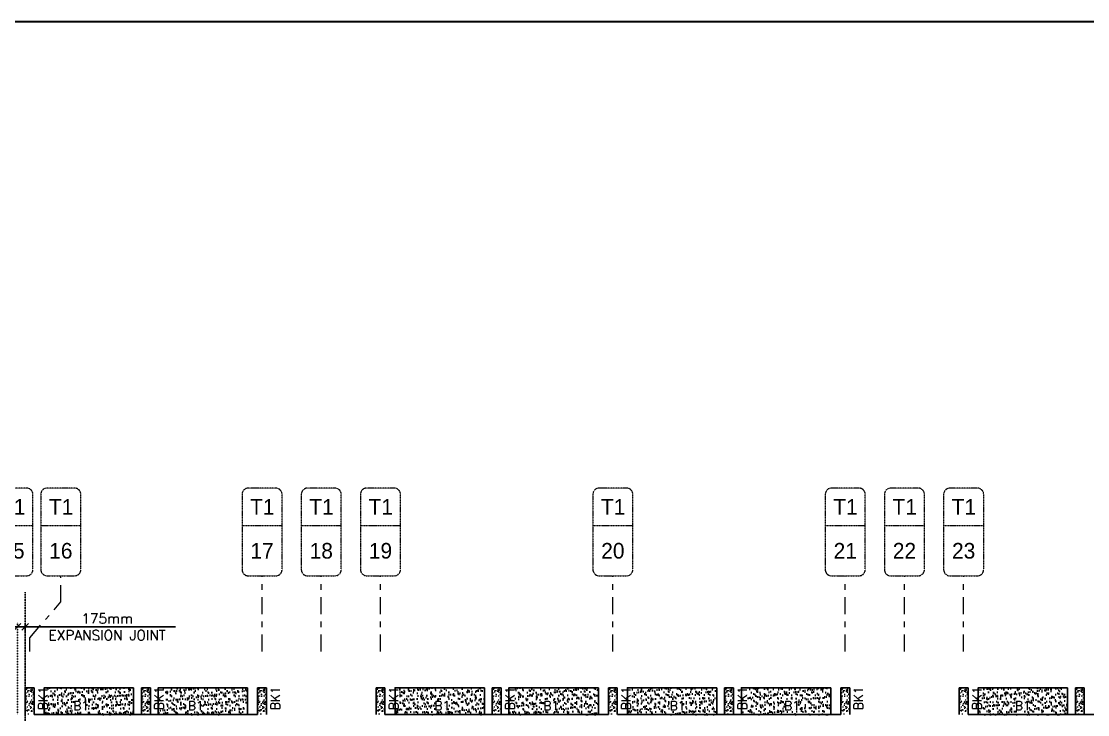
# Model space of a CAD drawing. Header units: millimetres. Extents: x 1078357 to 2594950, y -4969473 to -4636555.
# Drawn here: x 1628096 to 1651959, y -4652496 to -4636994 of the extents above; entities that cross this region are included whole.
import ezdxf
from ezdxf.enums import TextEntityAlignment as Align

# ---------------------------------------------------------------- set-up
doc = ezdxf.new("R2010")
doc.units = ezdxf.units.MM
doc.header["$PDMODE"] = 35
for name, pattern in [('CENTER', [2, 1.25, -0.25, 0.25, -0.25]), ('CONTINOUS', [0]), ('DGN STYLE 7', [8.34, 3.75, -1.67, 1.25, -1.67]), ('DOT', [0.25, 0, -0.25]), ('HIDDEN', [0.375, 0.25, -0.125]), ('New Retail block$0$CONTINOUS', [0])]:
    doc.linetypes.add(name, pattern=pattern)
doc.layers.get('0').update_dxf_attribs({"lineweight": 0})
doc.layers.get('Defpoints').update_dxf_attribs({"lineweight": 0})
for name, color, linetype, lineweight in [('A-_ANOTDIMA_D-', 6, 'Continuous', 13), ('A-_ANOTGRID_E-', 8, 'DGN STYLE 7', 13), ('Boundary', 40, 'Continuous', 30), ('GRID LINE', 8, 'Continuous', 0), ('HATCH', 8, 'Continuous', 30), ('S-NON STR RCC WALL', 8, 'Continuous', 0)]:
    doc.layers.add(name, color=color, linetype=linetype, lineweight=lineweight)
for name, color, linetype in [('B-200x650', 241, 'HIDDEN'), ('EXPANSION JOINT', 10, 'HIDDEN'), ('EXPANTION JOINT', 240, 'Continuous'), ('S-PROJECTION', 54, 'New Retail block$0$CONTINOUS')]:
    doc.layers.add(name, color=color, linetype=linetype)
doc.styles.add('Roman', font='romans')
doc.styles.add('ROMANS', font='romans.shx', dxfattribs={"width": 0.85})
doc.styles.get("Standard").update_dxf_attribs({"font": 'Adani Regular.ttf', "height": 500})
doc.dimstyles.new('HARESH', dxfattribs={"dimtxt": 150, "dimasz": 75, "dimexe": 0, "dimexo": 0, "dimgap": 25, "dimtad": 1, "dimdec": 0, "dimdsep": 46, "dimtxsty": 'Roman', "dimblk": 'OBLIQUE', "dimcen": 225, "dimdle": 25, "dimclrd": 2, "dimclre": 2, "dimclrt": 7, "dimadec": 8, "dimazin": 1, "dimtfac": 1, "dimtdec": 0, "dimtmove": 0, "dimatfit": 0, "dimfxl": 1, "dimlwd": -1, "dimlwe": -1, "dimarcsym": 0})

# ---------------------------------------------------------------- blocks, each defined once
blk = doc.blocks.new('_Oblique')
at = {"color": 0, "linetype": 'ByBlock', "lineweight": -2}
blk.add_line((-0.5, -0.5), (0.5, 0.5), dxfattribs=at)
blk = doc.blocks.new('*D1210')
at = {"layer": 'Defpoints', "color": 0, "linetype": 'CONTINOUS', "ltscale": 0.5, "transparency": 16777216}
for p in [(1628184, -4650482, 3), (1628184, -4650533), (1628009, -4652496, 0)]:
    blk.add_point(p, dxfattribs=at)
at = {"layer": 'EXPANTION JOINT', "color": 2, "linetype": 'DOT', "ltscale": 0.5, "transparency": 16777216}
for p, q in [((1628009, -4652496), (1628009, -4650433)), ((1628184, -4650482), (1628184, -4650633))]:
    blk.add_line(p, q, dxfattribs=at)
at = {"layer": 'EXPANTION JOINT', "color": 2, "linetype": 'CONTINOUS', "ltscale": 0.5, "transparency": 16777216}
for p, q in [((1628009, -4650533), (1627859, -4650533)), ((1628009, -4650533), (1628184, -4650533)), ((1628184, -4650533), (1631548, -4650533))]:
    blk.add_line(p, q, dxfattribs=at)
at = {"layer": 'EXPANTION JOINT', "color": 2, "linetype": 'CONTINOUS', "ltscale": 0.5, "transparency": 16777216, "xscale": 150, "yscale": 150, "zscale": 150}
blk.add_blockref('_Oblique', (1628009, -4650533), dxfattribs=at)
at = {"layer": 'EXPANTION JOINT', "color": 2, "linetype": 'CONTINOUS', "ltscale": 0.5, "transparency": 16777216, "xscale": 150, "yscale": 150, "zscale": 150, "rotation": 180}
blk.add_blockref('_Oblique', (1628184, -4650533), dxfattribs=at)
at = {"layer": 'EXPANTION JOINT', "color": 7, "linetype": 'CONTINOUS', "ltscale": 0.5, "transparency": 16777216, "char_height": 225, "attachment_point": 5, "style": 'Roman'}
for s, insert in [('175mm', (1630016, -4650345)), ('EXPANSION JOINT ', (1630016, -4650720))]:
    blk.add_mtext(s, dxfattribs=dict(at, insert=insert))
blk = doc.blocks.new('*D1211')
at = {"layer": 'Defpoints', "color": 0, "linetype": 'CONTINOUS', "ltscale": 0.5, "transparency": 16777216}
for p in [(1628184, -4650482, 3), (1628184, -4650533), (1628009, -4652496, 0)]:
    blk.add_point(p, dxfattribs=at)
at = {"layer": 'EXPANTION JOINT', "color": 2, "linetype": 'DOT', "ltscale": 0.5, "transparency": 16777216}
for p, q in [((1628009, -4652496), (1628009, -4650433)), ((1628184, -4650482), (1628184, -4650633))]:
    blk.add_line(p, q, dxfattribs=at)
at = {"layer": 'EXPANTION JOINT', "color": 2, "linetype": 'CONTINOUS', "ltscale": 0.5, "transparency": 16777216}
for p, q in [((1628009, -4650533), (1627859, -4650533)), ((1628009, -4650533), (1628184, -4650533)), ((1628184, -4650533), (1631548, -4650533))]:
    blk.add_line(p, q, dxfattribs=at)
at = {"layer": 'EXPANTION JOINT', "color": 2, "linetype": 'CONTINOUS', "ltscale": 0.5, "transparency": 16777216, "xscale": 150, "yscale": 150, "zscale": 150}
blk.add_blockref('_Oblique', (1628009, -4650533), dxfattribs=at)
at = {"layer": 'EXPANTION JOINT', "color": 2, "linetype": 'CONTINOUS', "ltscale": 0.5, "transparency": 16777216, "xscale": 150, "yscale": 150, "zscale": 150, "rotation": 180}
blk.add_blockref('_Oblique', (1628184, -4650533), dxfattribs=at)
at = {"layer": 'EXPANTION JOINT', "color": 7, "linetype": 'CONTINOUS', "ltscale": 0.5, "transparency": 16777216, "char_height": 225, "attachment_point": 5, "style": 'Roman'}
for s, insert in [('175mm', (1630016, -4650345)), ('EXPANSION JOINT ', (1630016, -4650720))]:
    blk.add_mtext(s, dxfattribs=dict(at, insert=insert))
blk = doc.blocks.new('Tower grid nomenclature-ex')
at = {"layer": 'A-_ANOTGRID_E-'}
blk.add_lwpolyline([(-1250, -600), (1750, -600, 0.414214), (2000, -350), (2000, 750, 0.414214), (1750, 1000), (-1250, 1000, 0.414214), (-1500, 750), (-1500, -350, 0.414214)], format="xyb", close=True, dxfattribs=at)
blk.add_lwpolyline([(0, 1000), (0, -600)], dxfattribs=at)
at = {"layer": 'A-_ANOTGRID_E-', "flags": 8}
for p in [(-1235, 400), (1788, 400)]:
    blk.add_attdef('GRID', text='', height=625, dxfattribs=at).set_placement(p, align=Align.MIDDLE_CENTER)
blk = doc.blocks.new('T1')
at = {"layer": 'GRID LINE', "linetype": 'DGN STYLE 7', "ltscale": 100, "elevation": 0}
for points in [[(84361, -31827), (84361, -31528), (85058, -30723), (85058, -30138)], [(89561, -31827), (89561, -30138)], [(90886, -31827), (90886, -30138)], [(92211, -31827), (92211, -30138)], [(97411, -31827), (97411, -30138)], [(102611, -31827), (102611, -30138)], [(103936, -31827), (103936, -30138)], [(105261, -31827), (105261, -30138)]]:
    blk.add_lwpolyline(points, dxfattribs=at)
at = {"layer": 'GRID LINE'}
ref = blk.add_blockref('Tower grid nomenclature-ex', (83874, -29018, 0), dxfattribs=dict(at, xscale=0.56, yscale=0.56, zscale=0.56, rotation=270))
ref.add_attrib('GRID', '15', dxfattribs={"layer": 'A-_ANOTGRID_E-', "height": 350}).set_placement((83986, -29578, 0), align=Align.MIDDLE_CENTER)
ref.add_attrib('GRID', 'T1', dxfattribs={"layer": 'A-_ANOTGRID_E-', "height": 350}).set_placement((83991, -28598, 0), align=Align.MIDDLE_CENTER)
ref = blk.add_blockref('Tower grid nomenclature-ex', (84946, -29018, 0), dxfattribs=dict(at, xscale=0.56, yscale=0.56, zscale=0.56, rotation=270))
ref.add_attrib('GRID', '16', dxfattribs={"layer": 'A-_ANOTGRID_E-', "height": 350}).set_placement((85058, -29578, 0), align=Align.MIDDLE_CENTER)
ref.add_attrib('GRID', 'T1', dxfattribs={"layer": 'A-_ANOTGRID_E-', "height": 350}).set_placement((85064, -28598, 0), align=Align.MIDDLE_CENTER)
ref = blk.add_blockref('Tower grid nomenclature-ex', (89449, -29018, 0), dxfattribs=dict(at, xscale=0.56, yscale=0.56, zscale=0.56, rotation=270))
ref.add_attrib('GRID', '17', dxfattribs={"layer": 'A-_ANOTGRID_E-', "height": 350}).set_placement((89561, -29578, 0), align=Align.MIDDLE_CENTER)
ref.add_attrib('GRID', 'T1', dxfattribs={"layer": 'A-_ANOTGRID_E-', "height": 350}).set_placement((89566, -28598, 0), align=Align.MIDDLE_CENTER)
ref = blk.add_blockref('Tower grid nomenclature-ex', (90774, -29018, 0), dxfattribs=dict(at, xscale=0.56, yscale=0.56, zscale=0.56, rotation=270))
ref.add_attrib('GRID', '18', dxfattribs={"layer": 'A-_ANOTGRID_E-', "height": 350}).set_placement((90886, -29578, 0), align=Align.MIDDLE_CENTER)
ref.add_attrib('GRID', 'T1', dxfattribs={"layer": 'A-_ANOTGRID_E-', "height": 350}).set_placement((90891, -28598, 0), align=Align.MIDDLE_CENTER)
ref = blk.add_blockref('Tower grid nomenclature-ex', (92099, -29018, 0), dxfattribs=dict(at, xscale=0.56, yscale=0.56, zscale=0.56, rotation=270))
ref.add_attrib('GRID', '19', dxfattribs={"layer": 'A-_ANOTGRID_E-', "height": 350}).set_placement((92211, -29578, 0), align=Align.MIDDLE_CENTER)
ref.add_attrib('GRID', 'T1', dxfattribs={"layer": 'A-_ANOTGRID_E-', "height": 350}).set_placement((92216, -28598, 0), align=Align.MIDDLE_CENTER)
ref = blk.add_blockref('Tower grid nomenclature-ex', (97299, -29018, 0), dxfattribs=dict(at, xscale=0.56, yscale=0.56, zscale=0.56, rotation=270))
ref.add_attrib('GRID', '20', dxfattribs={"layer": 'A-_ANOTGRID_E-', "height": 350}).set_placement((97411, -29578, 0), align=Align.MIDDLE_CENTER)
ref.add_attrib('GRID', 'T1', dxfattribs={"layer": 'A-_ANOTGRID_E-', "height": 350}).set_placement((97416, -28598, 0), align=Align.MIDDLE_CENTER)
ref = blk.add_blockref('Tower grid nomenclature-ex', (102499, -29018, 0), dxfattribs=dict(at, xscale=0.56, yscale=0.56, zscale=0.56, rotation=270))
ref.add_attrib('GRID', '21', dxfattribs={"layer": 'A-_ANOTGRID_E-', "height": 350}).set_placement((102611, -29578, 0), align=Align.MIDDLE_CENTER)
ref.add_attrib('GRID', 'T1', dxfattribs={"layer": 'A-_ANOTGRID_E-', "height": 350}).set_placement((102616, -28598, 0), align=Align.MIDDLE_CENTER)
ref = blk.add_blockref('Tower grid nomenclature-ex', (103824, -29018, 0), dxfattribs=dict(at, xscale=0.56, yscale=0.56, zscale=0.56, rotation=270))
ref.add_attrib('GRID', '22', dxfattribs={"layer": 'A-_ANOTGRID_E-', "height": 350}).set_placement((103936, -29578, 0), align=Align.MIDDLE_CENTER)
ref.add_attrib('GRID', 'T1', dxfattribs={"layer": 'A-_ANOTGRID_E-', "height": 350}).set_placement((103941, -28598, 0), align=Align.MIDDLE_CENTER)
ref = blk.add_blockref('Tower grid nomenclature-ex', (105149, -29018, 0), dxfattribs=dict(at, xscale=0.56, yscale=0.56, zscale=0.56, rotation=270))
ref.add_attrib('GRID', '23', dxfattribs={"layer": 'A-_ANOTGRID_E-', "height": 350}).set_placement((105261, -29578, 0), align=Align.MIDDLE_CENTER)
ref.add_attrib('GRID', 'T1', dxfattribs={"layer": 'A-_ANOTGRID_E-', "height": 350}).set_placement((105266, -28598, 0), align=Align.MIDDLE_CENTER)

msp = doc.modelspace()

# ---------------------------------------------------------------- hatches: boundary and pattern name
at = {"layer": 'HATCH'}
h = msp.add_hatch(dxfattribs=at)
h.set_pattern_fill('AR-SAND', color=8, scale=3, angle=179.97015)
h.set_pattern_definition([(37.4701541, (-1288450.03, 9335074.12), (-4.7236114, 146.8264517), [0, -115.824, 0, -129.54, 0, -123.825]), (7.4701541, (-1288450.03, 9335074.12), (134.9689868, 214.9772528), [0, -62.484, 0, -104.394, 0, -40.005]), (327.4701541, (-1288543.75, 9335074.16), (237.2979035, 0.3075449), [0, -38.1, 0, -137.16, 0, -179.07]), (317.4701541, (-1288543.75, 9335074.16), (229.1017424, 66.759465), [0, -19.05, 0, -89.916, 0, -102.87])])
h.paths.add_polyline_path([(1630608.5, -4651896.1), (1628608.5, -4651896.1), (1628608.5, -4652496.1), (1630608.5, -4652496.1)])
h = msp.add_hatch(dxfattribs=at)
h.set_pattern_fill('AR-SAND', color=8, scale=3, angle=179.97015)
h.set_pattern_definition([(37.4701541, (-1291000.03, 9335074.12), (-4.7236114, 146.8264517), [0, -115.824, 0, -129.54, 0, -123.825]), (7.4701541, (-1291000.03, 9335074.12), (134.9689868, 214.9772528), [0, -62.484, 0, -104.394, 0, -40.005]), (327.4701541, (-1291093.75, 9335074.16), (237.2979035, 0.3075449), [0, -38.1, 0, -137.16, 0, -179.07]), (317.4701541, (-1291093.75, 9335074.16), (229.1017424, 66.759465), [0, -19.05, 0, -89.916, 0, -102.87])])
h.paths.add_polyline_path([(1633158.5, -4651896.1), (1631158.5, -4651896.1), (1631158.5, -4652496.1), (1633158.5, -4652496.1)])
h = msp.add_hatch(dxfattribs=at)
h.set_pattern_fill('AR-SAND', color=8, scale=3, angle=179.97015)
h.set_pattern_definition([(37.4701541, (-1296300.03, 9335074.12), (-4.7236114, 146.8264517), [0, -115.824, 0, -129.54, 0, -123.825]), (7.4701541, (-1296300.03, 9335074.12), (134.9689868, 214.9772528), [0, -62.484, 0, -104.394, 0, -40.005]), (327.4701541, (-1296393.75, 9335074.16), (237.2979035, 0.3075449), [0, -38.1, 0, -137.16, 0, -179.07]), (317.4701541, (-1296393.75, 9335074.16), (229.1017424, 66.759465), [0, -19.05, 0, -89.916, 0, -102.87])])
h.paths.add_polyline_path([(1638458.5, -4651896.1), (1636458.5, -4651896.1), (1636458.5, -4652496.1), (1638458.5, -4652496.1)])
h = msp.add_hatch(dxfattribs=at)
h.set_pattern_fill('AR-SAND', color=8, scale=3, angle=179.97015)
h.set_pattern_definition([(37.4701541, (-1298850.03, 9335074.12), (-4.7236114, 146.8264517), [0, -115.824, 0, -129.54, 0, -123.825]), (7.4701541, (-1298850.03, 9335074.12), (134.9689868, 214.9772528), [0, -62.484, 0, -104.394, 0, -40.005]), (327.4701541, (-1298943.75, 9335074.16), (237.2979035, 0.3075449), [0, -38.1, 0, -137.16, 0, -179.07]), (317.4701541, (-1298943.75, 9335074.16), (229.1017424, 66.759465), [0, -19.05, 0, -89.916, 0, -102.87])])
h.paths.add_polyline_path([(1641008.5, -4651896.1), (1639008.5, -4651896.1), (1639008.5, -4652496.1), (1641008.5, -4652496.1)])
h = msp.add_hatch(dxfattribs=at)
h.set_pattern_fill('AR-SAND', color=8, scale=3, angle=179.97015)
h.set_pattern_definition([(37.4701541, (-1301500.03, 9335074.12), (-4.7236114, 146.8264517), [0, -115.824, 0, -129.54, 0, -123.825]), (7.4701541, (-1301500.03, 9335074.12), (134.9689868, 214.9772528), [0, -62.484, 0, -104.394, 0, -40.005]), (327.4701541, (-1301593.75, 9335074.16), (237.2979035, 0.3075449), [0, -38.1, 0, -137.16, 0, -179.07]), (317.4701541, (-1301593.75, 9335074.16), (229.1017424, 66.759465), [0, -19.05, 0, -89.916, 0, -102.87])])
h.paths.add_polyline_path([(1643658.5, -4651896.1), (1641658.5, -4651896.1), (1641658.5, -4652496.1), (1643658.5, -4652496.1)])
h = msp.add_hatch(dxfattribs=at)
h.set_pattern_fill('AR-SAND', color=8, scale=3, angle=179.97015)
h.set_pattern_definition([(37.4701541, (-1304050.03, 9335074.12), (-4.7236114, 146.8264517), [0, -115.824, 0, -129.54, 0, -123.825]), (7.4701541, (-1304050.03, 9335074.12), (134.9689868, 214.9772528), [0, -62.484, 0, -104.394, 0, -40.005]), (327.4701541, (-1304143.75, 9335074.16), (237.2979035, 0.3075449), [0, -38.1, 0, -137.16, 0, -179.07]), (317.4701541, (-1304143.75, 9335074.16), (229.1017424, 66.759465), [0, -19.05, 0, -89.916, 0, -102.87])])
h.paths.add_polyline_path([(1646208.5, -4651896.1), (1644208.5, -4651896.1), (1644208.5, -4652496.1), (1646208.5, -4652496.1)])
h = msp.add_hatch(dxfattribs=at)
h.set_pattern_fill('AR-SAND', color=8, scale=3, angle=179.97015)
h.set_pattern_definition([(37.4701541, (-1309350.03, 9335074.12), (-4.7236114, 146.8264517), [0, -115.824, 0, -129.54, 0, -123.825]), (7.4701541, (-1309350.03, 9335074.12), (134.9689868, 214.9772528), [0, -62.484, 0, -104.394, 0, -40.005]), (327.4701541, (-1309443.75, 9335074.16), (237.2979035, 0.3075449), [0, -38.1, 0, -137.16, 0, -179.07]), (317.4701541, (-1309443.75, 9335074.16), (229.1017424, 66.759465), [0, -19.05, 0, -89.916, 0, -102.87])])
h.paths.add_polyline_path([(1651508.5, -4651896.1), (1649508.5, -4651896.1), (1649508.5, -4652496.1), (1651508.5, -4652496.1)])
at = {"layer": 'S-NON STR RCC WALL'}
h = msp.add_hatch(dxfattribs=at)
h.set_pattern_fill('AR-CONC', color=256, angle=180)
h.set_pattern_definition([(50, (-6905661.48, 32903192.13), (182.184669, -15.93908554), [19.05, -209.55]), (355, (-6905661.48, 32903192.13), (-35.2434214, 191.0568452), [15.24, -167.6405842]), (100.4514447, (-6905646.3, 32903190.8), (146.9412471, 175.1177519), [16.1900088, -178.0902446]), (46.1842, (-6905661.48, 32903242.93), (271.0790409, -42.0423279), [28.575, -314.325]), (96.6355576, (-6905638.9, 32903239.43), (237.404134, 247.4261246), [24.2850231, -267.1356082]), (351.1841512, (-6905661.48, 32903242.93), (237.404134, 247.4261246), [22.859967, -251.459732]), (21, (-6905636.08, 32903230.23), (151.61439127, -102.2651982), [19.05, -209.55]), (326, (-6905636.08, 32903230.23), (61.80202835, 184.1879661), [15.24, -167.64]), (71.451445, (-6905623.45, 32903221.7), (213.4164193, 81.9227689), [16.1900088, -178.0899376]), (37.5, (-6905661.48, 32903192.13), (3.08860325, 84.55503887), [0, -165.608, 0, -170.18, 0, -168.275]), (7.5, (-6905661.48, 32903192.13), (66.8196625, 100.18057482), [0, -97.028, 0, -161.798, 0, -64.135]), (327.5, (-6905718.12, 32903192.13), (135.59059517, -5.72874399), [0, -63.5, 0, -198.12, 0, -262.89]), (317.5, (-6905743.52, 32903192.13), (148.1291814, 25.42649103), [0, -82.55, 0, -131.572, 0, -186.69])])
h.paths.add_polyline_path([(1628383.3, -4652496.1), (1628383.3, -4651896.1), (1628183.3, -4651896.1), (1628183.3, -4652496.1), (1628383.3, -4652496.1)], is_closed=False)
h = msp.add_hatch(dxfattribs=at)
h.set_pattern_fill('AR-CONC', color=256, angle=180)
h.set_pattern_definition([(50, (-6903061.46, 32903192.09), (182.184669, -15.93908554), [19.05, -209.55]), (355, (-6903061.46, 32903192.09), (-35.2434214, 191.0568452), [15.24, -167.6405842]), (100.4514447, (-6903046.28, 32903190.76), (146.9412471, 175.1177519), [16.1900088, -178.0902446]), (46.1842, (-6903061.46, 32903242.89), (271.0790409, -42.0423279), [28.575, -314.325]), (96.6355576, (-6903038.87, 32903239.38), (237.404134, 247.4261246), [24.2850231, -267.1356082]), (351.1841512, (-6903061.46, 32903242.9), (237.404134, 247.4261246), [22.859967, -251.459732]), (21, (-6903036.06, 32903230.19), (151.61439127, -102.2651982), [19.05, -209.55]), (326, (-6903036.06, 32903230.19), (61.80202835, 184.1879661), [15.24, -167.64]), (71.451445, (-6903023.42, 32903221.66), (213.4164193, 81.9227689), [16.1900088, -178.0899376]), (37.5, (-6903061.46, 32903192.086), (3.08860325, 84.55503887), [0, -165.608, 0, -170.18, 0, -168.275]), (7.5, (-6903061.46, 32903192.09), (66.8196625, 100.18057482), [0, -97.028, 0, -161.798, 0, -64.135]), (327.5, (-6903118.1, 32903192.086), (135.59059517, -5.72874399), [0, -63.5, 0, -198.12, 0, -262.89]), (317.5, (-6903143.5, 32903192.09), (148.1291814, 25.42649103), [0, -82.55, 0, -131.572, 0, -186.69])])
h.paths.add_polyline_path([(1630983.3, -4652496.1), (1630983.3, -4651896.1), (1630783.3, -4651896.1), (1630783.3, -4652496.1), (1630983.3, -4652496.1)], is_closed=False)
h = msp.add_hatch(dxfattribs=at)
h.set_pattern_fill('AR-CONC', color=256, angle=180)
h.set_pattern_definition([(50, (-6900461.48, 32903192.13), (182.184669, -15.93908554), [19.05, -209.55]), (355, (-6900461.48, 32903192.13), (-35.2434214, 191.0568452), [15.24, -167.6405842]), (100.4514447, (-6900446.3, 32903190.8), (146.9412471, 175.1177519), [16.1900088, -178.0902446]), (46.1842, (-6900461.48, 32903242.93), (271.0790409, -42.0423279), [28.575, -314.325]), (96.6355576, (-6900438.9, 32903239.42), (237.404134, 247.4261246), [24.2850231, -267.1356082]), (351.1841512, (-6900461.48, 32903242.93), (237.404134, 247.4261246), [22.859967, -251.459732]), (21, (-6900436.08, 32903230.23), (151.61439127, -102.2651982), [19.05, -209.55]), (326, (-6900436.08, 32903230.23), (61.80202835, 184.1879661), [15.24, -167.64]), (71.451445, (-6900423.45, 32903221.7), (213.4164193, 81.9227689), [16.1900088, -178.0899376]), (37.5, (-6900461.48, 32903192.125), (3.08860325, 84.55503887), [0, -165.608, 0, -170.18, 0, -168.275]), (7.5, (-6900461.48, 32903192.125), (66.8196625, 100.18057482), [0, -97.028, 0, -161.798, 0, -64.135]), (327.5, (-6900518.12, 32903192.125), (135.59059517, -5.72874399), [0, -63.5, 0, -198.12, 0, -262.89]), (317.5, (-6900543.52, 32903192.13), (148.1291814, 25.42649103), [0, -82.55, 0, -131.572, 0, -186.69])])
h.paths.add_polyline_path([(1633583.3, -4652496.1), (1633583.3, -4651896.1), (1633383.3, -4651896.1), (1633383.3, -4652496.1), (1633583.3, -4652496.1)], is_closed=False)
h = msp.add_hatch(dxfattribs=at)
h.set_pattern_fill('AR-CONC', color=256, angle=180)
h.set_pattern_definition([(50, (-6897811.46, 32903192.09), (182.184669, -15.93908554), [19.05, -209.55]), (355, (-6897811.46, 32903192.09), (-35.2434214, 191.0568452), [15.24, -167.6405842]), (100.4514447, (-6897796.28, 32903190.76), (146.9412471, 175.1177519), [16.1900088, -178.0902446]), (46.1842, (-6897811.46, 32903242.89), (271.0790409, -42.0423279), [28.575, -314.325]), (96.6355576, (-6897788.87, 32903239.38), (237.404134, 247.4261246), [24.2850231, -267.1356082]), (351.1841512, (-6897811.46, 32903242.9), (237.404134, 247.4261246), [22.859967, -251.459732]), (21, (-6897786.06, 32903230.19), (151.61439127, -102.2651982), [19.05, -209.55]), (326, (-6897786.06, 32903230.19), (61.80202835, 184.1879661), [15.24, -167.64]), (71.451445, (-6897773.42, 32903221.66), (213.4164193, 81.9227689), [16.1900088, -178.0899376]), (37.5, (-6897811.46, 32903192.086), (3.08860325, 84.55503887), [0, -165.608, 0, -170.18, 0, -168.275]), (7.5, (-6897811.46, 32903192.09), (66.8196625, 100.18057482), [0, -97.028, 0, -161.798, 0, -64.135]), (327.5, (-6897868.1, 32903192.086), (135.59059517, -5.72874399), [0, -63.5, 0, -198.12, 0, -262.89]), (317.5, (-6897893.5, 32903192.09), (148.1291814, 25.42649103), [0, -82.55, 0, -131.572, 0, -186.69])])
h.paths.add_polyline_path([(1636233.3, -4652496.1), (1636233.3, -4651896.1), (1636033.3, -4651896.1), (1636033.3, -4652496.1), (1636233.3, -4652496.1)], is_closed=False)
h = msp.add_hatch(dxfattribs=at)
h.set_pattern_fill('AR-CONC', color=256, angle=180)
h.set_pattern_definition([(50, (-6895211.48, 32903192.09), (182.184669, -15.93908554), [19.05, -209.55]), (355, (-6895211.48, 32903192.1), (-35.2434214, 191.0568452), [15.24, -167.6405842]), (100.4514447, (-6895196.3, 32903190.76), (146.9412471, 175.1177519), [16.1900088, -178.0902446]), (46.1842, (-6895211.48, 32903242.9), (271.0790409, -42.0423279), [28.575, -314.325]), (96.6355576, (-6895188.9, 32903239.4), (237.404134, 247.4261246), [24.2850231, -267.1356082]), (351.1841512, (-6895211.48, 32903242.9), (237.404134, 247.4261246), [22.859967, -251.459732]), (21, (-6895186.08, 32903230.19), (151.61439127, -102.2651982), [19.05, -209.55]), (326, (-6895186.08, 32903230.2), (61.80202835, 184.1879661), [15.24, -167.64]), (71.451445, (-6895173.45, 32903221.67), (213.4164193, 81.9227689), [16.1900088, -178.0899376]), (37.5, (-6895211.48, 32903192.09), (3.08860325, 84.55503887), [0, -165.608, 0, -170.18, 0, -168.275]), (7.5, (-6895211.48, 32903192.09), (66.8196625, 100.18057482), [0, -97.028, 0, -161.798, 0, -64.135]), (327.5, (-6895268.12, 32903192.09), (135.59059517, -5.72874399), [0, -63.5, 0, -198.12, 0, -262.89]), (317.5, (-6895293.52, 32903192.09), (148.1291814, 25.42649103), [0, -82.55, 0, -131.572, 0, -186.69])])
h.paths.add_polyline_path([(1638833.3, -4652496.1), (1638833.3, -4651896.1), (1638633.3, -4651896.1), (1638633.3, -4652496.1), (1638833.3, -4652496.1)], is_closed=False)
h = msp.add_hatch(dxfattribs=at)
h.set_pattern_fill('AR-CONC', color=256, angle=180)
h.set_pattern_definition([(50, (-6892611.48, 32903192.12), (182.184669, -15.93908554), [19.05, -209.55]), (355, (-6892611.48, 32903192.12), (-35.2434214, 191.0568452), [15.24, -167.6405842]), (100.4514447, (-6892596.3, 32903190.79), (146.9412471, 175.1177519), [16.1900088, -178.0902446]), (46.1842, (-6892611.48, 32903242.92), (271.0790409, -42.0423279), [28.575, -314.325]), (96.6355576, (-6892588.9, 32903239.41), (237.404134, 247.4261246), [24.2850231, -267.1356082]), (351.1841512, (-6892611.48, 32903242.92), (237.404134, 247.4261246), [22.859967, -251.459732]), (21, (-6892586.08, 32903230.22), (151.61439127, -102.2651982), [19.05, -209.55]), (326, (-6892586.08, 32903230.22), (61.80202835, 184.1879661), [15.24, -167.64]), (71.451445, (-6892573.45, 32903221.7), (213.4164193, 81.9227689), [16.1900088, -178.0899376]), (37.5, (-6892611.48, 32903192.12), (3.08860325, 84.55503887), [0, -165.608, 0, -170.18, 0, -168.275]), (7.5, (-6892611.48, 32903192.12), (66.8196625, 100.18057482), [0, -97.028, 0, -161.798, 0, -64.135]), (327.5, (-6892668.12, 32903192.12), (135.59059517, -5.72874399), [0, -63.5, 0, -198.12, 0, -262.89]), (317.5, (-6892693.52, 32903192.12), (148.1291814, 25.42649103), [0, -82.55, 0, -131.572, 0, -186.69])])
h.paths.add_polyline_path([(1641433.3, -4652496.1), (1641433.3, -4651896.1), (1641233.3, -4651896.1), (1641233.3, -4652496.1), (1641433.3, -4652496.1)], is_closed=False)
h = msp.add_hatch(dxfattribs=at)
h.set_pattern_fill('AR-CONC', color=256, angle=180)
h.set_pattern_definition([(50, (-6890011.46, 32903192.09), (182.184669, -15.93908554), [19.05, -209.55]), (355, (-6890011.46, 32903192.09), (-35.2434214, 191.0568452), [15.24, -167.6405842]), (100.4514447, (-6889996.28, 32903190.76), (146.9412471, 175.1177519), [16.1900088, -178.0902446]), (46.1842, (-6890011.46, 32903242.89), (271.0790409, -42.0423279), [28.575, -314.325]), (96.6355576, (-6889988.87, 32903239.38), (237.404134, 247.4261246), [24.2850231, -267.1356082]), (351.1841512, (-6890011.46, 32903242.9), (237.404134, 247.4261246), [22.859967, -251.459732]), (21, (-6889986.06, 32903230.19), (151.61439127, -102.2651982), [19.05, -209.55]), (326, (-6889986.06, 32903230.19), (61.80202835, 184.1879661), [15.24, -167.64]), (71.451445, (-6889973.42, 32903221.66), (213.4164193, 81.9227689), [16.1900088, -178.0899376]), (37.5, (-6890011.46, 32903192.086), (3.08860325, 84.55503887), [0, -165.608, 0, -170.18, 0, -168.275]), (7.5, (-6890011.46, 32903192.09), (66.8196625, 100.18057482), [0, -97.028, 0, -161.798, 0, -64.135]), (327.5, (-6890068.1, 32903192.086), (135.59059517, -5.72874399), [0, -63.5, 0, -198.12, 0, -262.89]), (317.5, (-6890093.5, 32903192.09), (148.1291814, 25.42649103), [0, -82.55, 0, -131.572, 0, -186.69])])
h.paths.add_polyline_path([(1644033.3, -4652496.1), (1644033.3, -4651896.1), (1643833.3, -4651896.1), (1643833.3, -4652496.1), (1644033.3, -4652496.1)], is_closed=False)
h = msp.add_hatch(dxfattribs=at)
h.set_pattern_fill('AR-CONC', color=256, angle=180)
h.set_pattern_definition([(50, (-6887411.46, 32903192.09), (182.184669, -15.93908554), [19.05, -209.55]), (355, (-6887411.46, 32903192.09), (-35.2434214, 191.0568452), [15.24, -167.6405842]), (100.4514447, (-6887396.28, 32903190.76), (146.9412471, 175.1177519), [16.1900088, -178.0902446]), (46.1842, (-6887411.46, 32903242.89), (271.0790409, -42.0423279), [28.575, -314.325]), (96.6355576, (-6887388.87, 32903239.38), (237.404134, 247.4261246), [24.2850231, -267.1356082]), (351.1841512, (-6887411.46, 32903242.9), (237.404134, 247.4261246), [22.859967, -251.459732]), (21, (-6887386.06, 32903230.19), (151.61439127, -102.2651982), [19.05, -209.55]), (326, (-6887386.06, 32903230.19), (61.80202835, 184.1879661), [15.24, -167.64]), (71.451445, (-6887373.42, 32903221.66), (213.4164193, 81.9227689), [16.1900088, -178.0899376]), (37.5, (-6887411.46, 32903192.086), (3.08860325, 84.55503887), [0, -165.608, 0, -170.18, 0, -168.275]), (7.5, (-6887411.46, 32903192.09), (66.8196625, 100.18057482), [0, -97.028, 0, -161.798, 0, -64.135]), (327.5, (-6887468.1, 32903192.086), (135.59059517, -5.72874399), [0, -63.5, 0, -198.12, 0, -262.89]), (317.5, (-6887493.5, 32903192.09), (148.1291814, 25.42649103), [0, -82.55, 0, -131.572, 0, -186.69])])
h.paths.add_polyline_path([(1646633.3, -4652496.1), (1646633.3, -4651896.1), (1646433.3, -4651896.1), (1646433.3, -4652496.1), (1646633.3, -4652496.1)], is_closed=False)
h = msp.add_hatch(dxfattribs=at)
h.set_pattern_fill('AR-CONC', color=256, angle=180)
h.set_pattern_definition([(50, (-6884761.46, 32903192.09), (182.184669, -15.93908554), [19.05, -209.55]), (355, (-6884761.46, 32903192.09), (-35.2434214, 191.0568452), [15.24, -167.6405842]), (100.4514447, (-6884746.28, 32903190.76), (146.9412471, 175.1177519), [16.1900088, -178.0902446]), (46.1842, (-6884761.46, 32903242.89), (271.0790409, -42.0423279), [28.575, -314.325]), (96.6355576, (-6884738.87, 32903239.38), (237.404134, 247.4261246), [24.2850231, -267.1356082]), (351.1841512, (-6884761.46, 32903242.9), (237.404134, 247.4261246), [22.859967, -251.459732]), (21, (-6884736.06, 32903230.19), (151.61439127, -102.2651982), [19.05, -209.55]), (326, (-6884736.06, 32903230.19), (61.80202835, 184.1879661), [15.24, -167.64]), (71.451445, (-6884723.42, 32903221.66), (213.4164193, 81.9227689), [16.1900088, -178.0899376]), (37.5, (-6884761.46, 32903192.086), (3.08860325, 84.55503887), [0, -165.608, 0, -170.18, 0, -168.275]), (7.5, (-6884761.46, 32903192.09), (66.8196625, 100.18057482), [0, -97.028, 0, -161.798, 0, -64.135]), (327.5, (-6884818.1, 32903192.086), (135.59059517, -5.72874399), [0, -63.5, 0, -198.12, 0, -262.89]), (317.5, (-6884843.5, 32903192.09), (148.1291814, 25.42649103), [0, -82.55, 0, -131.572, 0, -186.69])])
h.paths.add_polyline_path([(1649283.3, -4652496.1), (1649283.3, -4651896.1), (1649083.3, -4651896.1), (1649083.3, -4652496.1), (1649283.3, -4652496.1)], is_closed=False)
h = msp.add_hatch(dxfattribs=at)
h.set_pattern_fill('AR-CONC', color=256, angle=180)
h.set_pattern_definition([(50, (-6882161.48, 32903192.09), (182.184669, -15.93908554), [19.05, -209.55]), (355, (-6882161.48, 32903192.1), (-35.2434214, 191.0568452), [15.24, -167.6405842]), (100.4514447, (-6882146.3, 32903190.76), (146.9412471, 175.1177519), [16.1900088, -178.0902446]), (46.1842, (-6882161.48, 32903242.9), (271.0790409, -42.0423279), [28.575, -314.325]), (96.6355576, (-6882138.9, 32903239.4), (237.404134, 247.4261246), [24.2850231, -267.1356082]), (351.1841512, (-6882161.48, 32903242.9), (237.404134, 247.4261246), [22.859967, -251.459732]), (21, (-6882136.08, 32903230.19), (151.61439127, -102.2651982), [19.05, -209.55]), (326, (-6882136.08, 32903230.2), (61.80202835, 184.1879661), [15.24, -167.64]), (71.451445, (-6882123.45, 32903221.67), (213.4164193, 81.9227689), [16.1900088, -178.0899376]), (37.5, (-6882161.48, 32903192.09), (3.08860325, 84.55503887), [0, -165.608, 0, -170.18, 0, -168.275]), (7.5, (-6882161.48, 32903192.09), (66.8196625, 100.18057482), [0, -97.028, 0, -161.798, 0, -64.135]), (327.5, (-6882218.12, 32903192.09), (135.59059517, -5.72874399), [0, -63.5, 0, -198.12, 0, -262.89]), (317.5, (-6882243.52, 32903192.09), (148.1291814, 25.42649103), [0, -82.55, 0, -131.572, 0, -186.69])])
h.paths.add_polyline_path([(1651883.3, -4652496.1), (1651883.3, -4651896.1), (1651683.3, -4651896.1), (1651683.3, -4652496.1), (1651883.3, -4652496.1)], is_closed=False)

# ---------------------------------------------------------------- linework, layer by layer
at = {"layer": 'B-200x650', "linetype": 'CONTINOUS', "ltscale": 700}
for p, q in [((1628383.3, -4651896.1, 0), (1628183.3, -4651896.1, 0)), ((1628183.3, -4651896.1, 0), (1628183.3, -4652496.1, 0)), ((1628383.3, -4652496.1, 0), (1628383.3, -4651896.1, 0)), ((1630983.3, -4651896.1, 0), (1630783.3, -4651896.1, 0)), ((1630783.3, -4651896.1, 0), (1630783.3, -4652496.1)), ((1630983.3, -4652496.1), (1630983.3, -4651896.1, 0)), ((1633583.3, -4651896.1, 0), (1633383.3, -4651896.1, 0)), ((1633383.3, -4651896.1, 0), (1633383.3, -4652496.1, 0)), ((1633583.3, -4652496.1, 0), (1633583.3, -4651896.1, 0)), ((1636233.3, -4651896.1, 0), (1636033.3, -4651896.1, 0)), ((1636033.3, -4651896.1, 0), (1636033.3, -4652496.1, 0)), ((1636233.3, -4652496.1, 0), (1636233.3, -4651896.1, 0)), ((1638833.3, -4651896.1, 0), (1638633.3, -4651896.1, 0)), ((1638633.3, -4651896.1, 0), (1638633.3, -4652496.1)), ((1638833.3, -4652496.1), (1638833.3, -4651896.1, 0)), ((1641433.3, -4651896.1, 0), (1641233.3, -4651896.1, 0)), ((1641233.3, -4651896.1, 0), (1641233.3, -4652496.1, 0)), ((1641433.3, -4652496.1, 0), (1641433.3, -4651896.1, 0)), ((1644033.3, -4651896.1, 0), (1643833.3, -4651896.1, 0)), ((1643833.3, -4651896.1, 0), (1643833.3, -4652496.1)), ((1644033.3, -4652496.1), (1644033.3, -4651896.1, 0)), ((1646633.3, -4651896.1), (1646433.3, -4651896.1)), ((1646433.3, -4651896.1), (1646433.3, -4652496.1, 0)), ((1646633.3, -4652496.1, 0), (1646633.3, -4651896.1)), ((1649283.3, -4651896.1, 0), (1649083.3, -4651896.1, 0)), ((1649083.3, -4651896.1, 0), (1649083.3, -4652496.1, 0)), ((1649283.3, -4652496.1, 0), (1649283.3, -4651896.1, 0)), ((1651883.3, -4651896.1, 0), (1651683.3, -4651896.1, 0)), ((1651683.3, -4651896.1, 0), (1651683.3, -4652496.1)), ((1651883.3, -4652496.1), (1651883.3, -4651896.1, 0)), ((1633383.5, -4652496.1, 0), (1628383.5, -4652496.1, 0)), ((1641233.5, -4652496.1, 0), (1636233.5, -4652496.1, 0)), ((1646433.5, -4652496.1, 0), (1641433.5, -4652496.1, 0)), ((1654283.5, -4652496.1, 0), (1649283.5, -4652496.1, 0))]:
    msp.add_line(p, q, dxfattribs=at)
at = {"layer": 'Boundary', "ltscale": 700, "elevation": 0}
msp.add_lwpolyline([(1574104.5, -4636994.1), (1679698.7, -4636994.1), (1679698.7, -4682741.1), (1574104.5, -4682741.1)], close=True, dxfattribs=at)
at = {"layer": 'EXPANSION JOINT'}
msp.add_line((1628183.5, -4649756.1, 0), (1628183.5, -4670088.7, 0), dxfattribs=at)
msp.add_line((1628183.5, -4649756.1, 0), (1628183.5, -4670088.7, 0), dxfattribs=at)
at = {"layer": 'S-PROJECTION', "elevation": 0}
for points in [[(1630608.5, -4651896.1), (1628608.5, -4651896.1), (1628608.5, -4652496.1), (1630608.5, -4652496.1)], [(1633158.5, -4651896.1), (1631158.5, -4651896.1), (1631158.5, -4652496.1), (1633158.5, -4652496.1)], [(1638458.5, -4651896.1), (1636458.5, -4651896.1), (1636458.5, -4652496.1), (1638458.5, -4652496.1)], [(1641008.5, -4651896.1), (1639008.5, -4651896.1), (1639008.5, -4652496.1), (1641008.5, -4652496.1)], [(1643658.5, -4651896.1), (1641658.5, -4651896.1), (1641658.5, -4652496.1), (1643658.5, -4652496.1)], [(1646208.5, -4651896.1), (1644208.5, -4651896.1), (1644208.5, -4652496.1), (1646208.5, -4652496.1)], [(1651508.5, -4651896.1), (1649508.5, -4651896.1), (1649508.5, -4652496.1), (1651508.5, -4652496.1)]]:
    msp.add_lwpolyline(points, close=True, dxfattribs=at)

# ---------------------------------------------------------------- block references
at = {"layer": 'A-_ANOTDIMA_D-', "color": 2, "linetype": 'CENTER', "ltscale": 700}
msp.add_blockref('T1', (1543922.5, -4619253.4, 0), dxfattribs=at)

# ---------------------------------------------------------------- texts
at = {"layer": 'B-200x650', "linetype": 'CONTINOUS', "ltscale": 700, "style": 'ROMANS'}
for p in [(1628679, -4652395.7, 50), (1631279, -4652395.7, 50), (1633879, -4652395.7, 50), (1636529, -4652395.7, 50), (1639129, -4652395.8, 50), (1641729, -4652395.7, 50), (1644329, -4652395.8, 50), (1646929, -4652395.7, 50), (1649579, -4652395.7, 50)]:
    msp.add_text('BK1', height=200, rotation=90, dxfattribs=at).set_placement(p)
at = {"layer": 'B-200x650', "linetype": 'HIDDEN', "ltscale": 500, "style": 'ROMANS'}
for p in [(1629256.9, -4652395.8, -2.7), (1631821.7, -4652395.8, -2.7), (1637340.1, -4652395.8, -2.7), (1639779, -4652395.8, -2.7), (1642605.7, -4652395.8, -2.7), (1645165.7, -4652395.8, -2.7), (1650328.1, -4652395.8, -2.7)]:
    msp.add_text('B1', height=200, rotation=359.99906, dxfattribs=at).set_placement(p)

# ---------------------------------------------------------------- dimensions: what is measured, and where the dimension line sits
at = {"layer": 'EXPANTION JOINT', "linetype": 'CONTINOUS', "ltscale": 0.5}
for picture in ['*D1210', '*D1211']:
    dim = msp.add_linear_dim(base=(1628183.5, -4650532.9, -2.8), p1=(1628008.6, -4652495.8, -2.8), p2=(1628183.5, -4650482.5, 0), text='175mm\\XEXPANSION JOINT ', dimstyle='HARESH', override={"dimtxt": 225, "dimasz": 150, "dimexe": 100, "dimgap": 75, "dimtxsty": 'Roman', "dimdle": 1, "dimfxl": 500, "dimarcsym": 1}, dxfattribs=at)
    dim.commit()
    dim.dimension.update_dxf_attribs({"geometry": picture, "text_midpoint": (1630015.7, -4650532.9, -2.8)})

doc.saveas('drawing.dxf')
